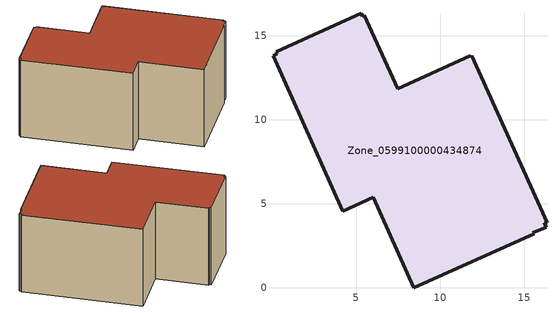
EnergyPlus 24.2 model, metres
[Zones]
Zone_0599100000434874
 floor ground (C_G): 16.29,3.62 15.49,3.27 15.58,3.21 8.44,0 6.02,5.38 4.21,4.57 0.06,13.8 0.32,13.91 0.26,14.05 5.3,16.34 5.38,16.15 5.49,16.2 7.47,11.83 11.79,13.79 11.82,13.71 11.88,13.81 16.35,3.86 16.19,3.86 z0
 wall outside (C_F): 5.3,16.34 0.26,14.05 0.32,13.91 0.06,13.8 4.21,4.57 6.02,5.38 8.44,0 15.58,3.21 15.49,3.27 16.29,3.62 16.19,3.86 16.35,3.86 11.88,13.81 11.82,13.71 11.79,13.79 7.47,11.83 5.49,16.2 5.38,16.15 5.3,16.34 z0:7.76
 roof outside (C_R): 15.49,3.27 16.29,3.62 16.19,3.86 16.35,3.86 11.88,13.81 11.82,13.71 11.79,13.79 7.47,11.83 5.49,16.2 5.38,16.15 5.3,16.34 0.26,14.05 0.32,13.91 0.06,13.8 4.21,4.57 6.02,5.38 8.44,0 15.58,3.21 z7.76
[BUILDING]
Pand.0599100000434874: North Axis=0; Terrain=City; Loads Convergence Tolerance Value=0.04; Temperature Convergence Tolerance Value=0.4; Solar Distribution=FullExterior; Maximum Number of Warmup Days=25; Minimum Number of Warmup Days=1
[Site:Location]
Rotterdam.The.Hague.AP_ZH_NLD Design_Conditions: Latitude=51.96; Longitude=4.45; Time Zone=1; Elevation=-4.5
[SITE:GROUNDTEMPERATURE:BUILDINGSURFACE]
18, 18, 18, 18, 18, 18, 18, 18, 18, 18, 18, 18
[MATERIAL] Thermal Absorptance=0.9; Solar Absorptance=0.7; Visible Absorptance=0.7
Name | Roughness | Thickness | Conductivity | Density | Specific Heat
G.D.2006-2014 | MediumSmooth | 0.15 | 0.06 | 540 | 1210
F.D.2006-2014 | Rough | 0.3 | 0.12 | 1920 | 840
R.D.2006-2014 | MediumRough | 0.2 | 0.08 | 1500 | 1000
[CONSTRUCTION]
C_G: G.D.2006-2014
C_F: F.D.2006-2014
C_R: R.D.2006-2014
[ZONE]
Zone_0599100000434874: Type=1; Multiplier=1; Ceiling Height=Autocalculate; Volume=Autocalculate; Floor Area=autocalculate; Part of Total Floor Area=Yes
[ZONEINFILTRATION:DESIGNFLOWRATE]
Infil_Zone_0599100000434874: Zone or ZoneList or Space or SpaceList=Zone_0599100000434874; Schedule=AlwaysOn; Design Flow Rate Calculation Method=Flow/Area; Flow Rate per Floor Area=0.0021; Constant Term Coefficient=1; Temperature Term Coefficient=0; Velocity Term Coefficient=0; Velocity Squared Term Coefficient=0
[HVACTEMPLATE:ZONE:IDEALLOADSAIRSYSTEM]
Zone_0599100000434874: Maximum Heating Supply Air Temperature=50; Minimum Cooling Supply Air Temperature=13; Maximum Heating Supply Air Humidity Ratio=0.0156; Minimum Cooling Supply Air Humidity Ratio=0.0077; Heating Limit=NoLimit; Cooling Limit=NoLimit; Dehumidification Control Type=ConstantSensibleHeatRatio; Cooling Sensible Heat Ratio=0.7; Dehumidification Setpoint=60; Humidification Control Type=None; Humidification Setpoint=30; Outdoor Air Method=None; Outdoor Air Flow Rate per Person=0.00944; Outdoor Air Flow Rate per Zone Floor Area=0; Outdoor Air Flow Rate per Zone=0; Demand Controlled Ventilation Type=None; Outdoor Air Economizer Type=NoEconomizer; Heat Recovery Type=None; Sensible Heat Recovery Effectiveness=0.7; Latent Heat Recovery Effectiveness=0.65
[ZONECONTROL:THERMOSTAT]
ThermostatControl_Zone_0599100000434874: Zone or ZoneList=Zone_0599100000434874; Control Type Schedule=DualSetpointControlType; Control 1=Thermostat_Zone_0599100000434874; Temperature Difference Between Cutout And Setpoint=0
[THERMOSTATSETPOINT:DUALSETPOINT]
Thermostat_Zone_0599100000434874: Heating Setpoint Temperature Schedule=HeatingSetpoint_Zone_0599100000434874; Cooling Setpoint Temperature Schedule=CoolingSetpoint_Zone_0599100000434874
[SCHEDULE:COMPACT]
HeatingSetpoint_Zone_0599100000434874: Through: 12/31, For: AllDays, Until: 24:00, 21
CoolingSetpoint_Zone_0599100000434874: Through: 12/31, For: AllDays, Until: 24:00, 24
DualSetpointControlType: Through: 12/31, For: AllDays, Until: 24:00, 4
AlwaysOn: Through: 12/31, For: AllDays, Until: 24:00, 1
